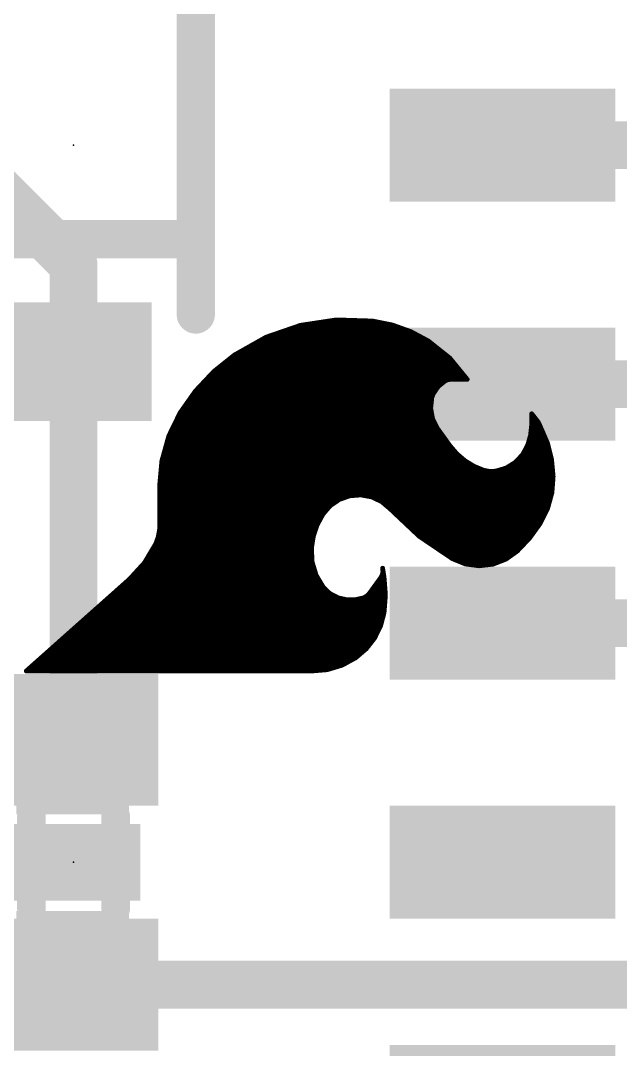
# Model space of a CAD drawing. Extents: x -15.4 to 59.8, y -10.2 to 15.4.
# Drawn here: x 9.88 to 13.07, y 6.63 to 12.09 of the extents above; entities that cross this region are included whole.
import ezdxf

# ---------------------------------------------------------------- set-up
doc = ezdxf.new("R2010")
doc.units = 0
for name, color, linetype in [('1', 12, 'CONTINUOUS'), ('21', 41, 'CONTINUOUS'), ('22', 40, 'CONTINUOUS'), ('23', 53, 'CONTINUOUS'), ('24', 53, 'CONTINUOUS'), ('51', 53, 'CONTINUOUS')]:
    doc.layers.add(name, color=color, linetype=linetype)

# ---------------------------------------------------------------- blocks, each defined once
blk = doc.blocks.new('RECT')
blk.add_solid([(-0.5, -0.5), (0.5, -0.5), (-0.5, 0.5), (0.5, 0.5)])

msp = doc.modelspace()

# ---------------------------------------------------------------- linework, layer by layer
at = {"layer": '1', "const_width": 0.254}
for points in [[(10.16, 10.795), (9.525, 11.43)], [(12.44, 11.43), (13.97, 11.43)], [(10.16, 10.28), (10.16, 10.795)], [(10.16, 10.28), (10.16, 8.27)], [(13.97, 10.16), (12.44, 10.16)], [(12.44, 8.89), (13.97, 8.89)], [(10.16, 6.97), (13.223, 6.97)]]:
    msp.add_lwpolyline(points, dxfattribs=at)
at = {"layer": '1', "const_width": 0.127}
for points in [[(12.44, 11.4935, 1), (12.44, 11.3665)], [(10.2235, 10.795, 1), (10.0965, 10.795)], [(10.1151, 10.7501, 1), (10.2049, 10.8399)], [(10.2235, 10.28, 1), (10.0965, 10.28)], [(10.0965, 10.28, 1), (10.2235, 10.28)], [(12.44, 10.2235, 1), (12.44, 10.0965)], [(12.44, 8.9535, 1), (12.44, 8.8265)], [(10.0965, 8.27, 1), (10.2235, 8.27)], [(10.16, 7.0335, 1), (10.16, 6.9065)]]:
    msp.add_lwpolyline(points, format="xyb", dxfattribs=at)
at = {"layer": '21', "const_width": 0.2032}
for points in [[(10.81, 10.93), (10.81, 12.33)], [(9.51, 10.93), (10.81, 10.93)], [(10.81, 10.53), (10.81, 10.93)]]:
    msp.add_lwpolyline(points, dxfattribs=at)
at = {"layer": '21', "const_width": 0.1016}
for points in [[(10.8608, 10.93, 1), (10.7592, 10.93)], [(10.81, 10.8792, 1), (10.81, 10.9808)], [(10.7592, 10.93, 1), (10.8608, 10.93)], [(10.7592, 10.53, 1), (10.8608, 10.53)]]:
    msp.add_lwpolyline(points, format="xyb", dxfattribs=at)
at = {"layer": '22', "const_width": 0.0254}
for points in [[(11.3665, 10.4725), (11.5572, 10.5013)], [(11.4836, 10.4902), (11.7757, 10.4902)], [(11.5572, 10.5013), (11.75, 10.4953)], [(11.75, 10.4953), (11.854, 10.4746)], [(11.1841, 10.4097), (11.3665, 10.4725)], [(11.2704, 10.4394), (11.9522, 10.4394)], [(11.3442, 10.4648), (11.8814, 10.4648)], [(11.854, 10.4746), (11.9538, 10.4388)], [(11.9538, 10.4388), (12.0472, 10.3887)], [(11.016, 10.315), (11.1841, 10.4097)], [(11.1467, 10.3886), (12.0473, 10.3886)], [(11.1966, 10.414), (12.0001, 10.414)], [(12.0472, 10.3887), (12.1609, 10.2981)], [(11.0565, 10.3378), (12.1111, 10.3378)], [(11.1016, 10.3632), (12.0792, 10.3632)], [(10.9053, 10.2266), (11.016, 10.315)], [(10.981, 10.287), (12.17, 10.287)], [(11.0127, 10.3124), (12.1429, 10.3124)], [(12.1609, 10.2981), (12.253, 10.1855)], [(10.8081, 10.1234), (10.9053, 10.2266)], [(10.8905, 10.2108), (12.2323, 10.2108)], [(10.9174, 10.2362), (12.2115, 10.2362)], [(10.9492, 10.2616), (12.1908, 10.2616)], [(10.8426, 10.16), (12.1141, 10.16)], [(10.8665, 10.1854), (12.1634, 10.1854)], [(12.1361, 10.1778), (12.0994, 10.1482)], [(12.1496, 10.1835), (12.1361, 10.1778)], [(12.1641, 10.1855), (12.1496, 10.1835)], [(12.253, 10.1855), (12.1641, 10.1855)], [(10.7264, 10.0077), (10.8081, 10.1234)], [(10.7981, 10.1092), (12.0726, 10.1092)], [(10.8186, 10.1346), (12.09, 10.1346)], [(12.0726, 10.1093), (12.065, 10.0889)], [(12.0994, 10.1482), (12.0726, 10.1093)], [(10.7622, 10.0584), (12.0617, 10.0584)], [(10.7801, 10.0838), (12.0645, 10.0838)], [(12.065, 10.0889), (12.0589, 10.0317)], [(10.6664, 9.8847), (10.7264, 10.0077)], [(10.7264, 10.0076), (12.0633, 10.0076)], [(10.7443, 10.033), (12.059, 10.033)], [(12.0589, 10.0317), (12.0693, 9.9751)], [(12.5959, 9.9416), (12.5959, 10.0026)], [(12.5959, 10.0026), (12.5959, 10.0025)], [(12.5959, 10.0025), (12.5984, 10)], [(12.5984, 10), (12.6322, 9.9565)], [(10.7016, 9.9568), (12.0786, 9.9568)], [(10.714, 9.9822), (12.068, 9.9822)], [(12.0693, 9.9751), (12.0955, 9.9238)], [(12.59, 9.8887), (12.5959, 9.9416)], [(12.5959, 9.9822), (12.6122, 9.9822)], [(12.5959, 9.9568), (12.632, 9.9568)], [(12.6322, 9.9565), (12.6543, 9.9061)], [(10.6296, 9.7528), (10.6664, 9.8847)], [(10.6653, 9.8806), (12.1267, 9.8806)], [(10.6768, 9.906), (12.1084, 9.906)], [(10.6892, 9.9314), (12.0916, 9.9314)], [(12.0955, 9.9238), (12.1615, 9.8324)], [(12.5755, 9.8375), (12.59, 9.8887)], [(12.5877, 9.8806), (12.6652, 9.8806)], [(12.5919, 9.906), (12.6543, 9.906)], [(12.5948, 9.9314), (12.6432, 9.9314)], [(12.6543, 9.9061), (12.6695, 9.8705)], [(10.6511, 9.8298), (12.1637, 9.8298)], [(10.6582, 9.8552), (12.145, 9.8552)], [(12.1615, 9.8324), (12.1979, 9.79)], [(12.5485, 9.7867), (12.5755, 9.8375)], [(12.5714, 9.8298), (12.6842, 9.8298)], [(12.5805, 9.8552), (12.6763, 9.8552)], [(12.6695, 9.8705), (12.6797, 9.8476)], [(12.6797, 9.8476), (12.7017, 9.7599)], [(10.6369, 9.779), (12.2108, 9.779)], [(10.644, 9.8044), (12.1856, 9.8044)], [(12.1979, 9.79), (12.2403, 9.7537)], [(12.5093, 9.7447), (12.5485, 9.7867)], [(12.5413, 9.779), (12.6969, 9.779)], [(12.5579, 9.8044), (12.6905, 9.8044)], [(10.6172, 9.6165), (10.6296, 9.7528)], [(10.6274, 9.7282), (12.2816, 9.7282)], [(10.6298, 9.7536), (12.2405, 9.7536)], [(12.2403, 9.7537), (12.2878, 9.7244)], [(12.2878, 9.7244), (12.3393, 9.7029)], [(12.4604, 9.7144), (12.5093, 9.7447)], [(12.4827, 9.7282), (12.7047, 9.7282)], [(12.5176, 9.7536), (12.7022, 9.7536)], [(12.7017, 9.7599), (12.7102, 9.6698)], [(10.6227, 9.6774), (12.7095, 9.6774)], [(10.625, 9.7028), (12.3398, 9.7028)], [(12.3393, 9.7029), (12.372, 9.6964)], [(12.372, 9.6964), (12.4054, 9.6978)], [(12.4054, 9.6978), (12.4604, 9.7144)], [(12.422, 9.7028), (12.7071, 9.7028)], [(12.7102, 9.6698), (12.7036, 9.5829)], [(10.6172, 9.3879), (10.6172, 9.6165)], [(10.6181, 9.6266), (12.7069, 9.6266)], [(10.6204, 9.652), (12.7088, 9.652)], [(10.6172, 9.6012), (12.705, 9.6012)], [(10.6172, 9.5758), (12.7016, 9.5758)], [(11.6288, 9.567), (11.5731, 9.5474)], [(11.6877, 9.5716), (11.6288, 9.567)], [(11.7458, 9.5609), (11.6877, 9.5716)], [(11.7991, 9.5354), (11.7458, 9.5609)], [(12.7036, 9.5829), (12.6804, 9.4989)], [(10.6172, 9.5504), (11.5816, 9.5504)], [(10.6172, 9.525), (11.5404, 9.525)], [(10.6172, 9.4996), (11.512, 9.4996)], [(11.5244, 9.514), (11.4859, 9.4692)], [(11.5731, 9.5474), (11.5244, 9.514)], [(11.7677, 9.5504), (12.6946, 9.5504)], [(11.844, 9.4971), (11.7991, 9.5354)], [(11.8113, 9.525), (12.6876, 9.525)], [(11.8411, 9.4996), (12.6806, 9.4996)], [(12.6804, 9.4989), (12.6416, 9.4209)], [(10.6172, 9.4742), (11.4902, 9.4742)], [(10.6172, 9.4488), (11.4749, 9.4488)], [(11.4859, 9.4692), (11.4555, 9.4128)], [(11.9984, 9.3516), (11.844, 9.4971)], [(11.8683, 9.4742), (12.6681, 9.4742)], [(11.8953, 9.4488), (12.6555, 9.4488)], [(10.6172, 9.4234), (11.4612, 9.4234)], [(10.6172, 9.398), (11.4505, 9.398)], [(11.4555, 9.4128), (11.435, 9.3521)], [(11.9222, 9.4234), (12.6428, 9.4234)], [(11.9492, 9.398), (12.6251, 9.398)], [(12.6416, 9.4209), (12.5856, 9.3432)], [(10.5969, 9.3117), (10.6104, 9.3489)], [(10.6097, 9.3472), (11.4342, 9.3472)], [(10.6104, 9.3489), (10.6172, 9.3879)], [(10.6145, 9.3726), (11.4419, 9.3726)], [(11.435, 9.3521), (11.4249, 9.2888)], [(11.9761, 9.3726), (12.6068, 9.3726)], [(12.1742, 9.233), (11.9984, 9.3516)], [(12.0049, 9.3472), (12.5885, 9.3472)], [(12.5856, 9.3432), (12.5197, 9.2736)], [(10.5367, 9.2105), (10.5969, 9.3117)], [(10.5878, 9.2964), (11.4261, 9.2964)], [(10.6006, 9.3218), (11.4302, 9.3218)], [(11.4249, 9.2888), (11.4286, 9.2148)], [(12.0426, 9.3218), (12.5653, 9.3218)], [(12.0802, 9.2964), (12.5413, 9.2964)], [(10.5576, 9.2456), (11.427, 9.2456)], [(10.5727, 9.271), (11.4258, 9.271)], [(12.1179, 9.271), (12.5161, 9.271)], [(12.1555, 9.2456), (12.4805, 9.2456)], [(12.2429, 9.205), (12.1742, 9.233)], [(12.4593, 9.2305), (12.3901, 9.2037)], [(12.5197, 9.2736), (12.4593, 9.2305)], [(10.4572, 9.1237), (10.5367, 9.2105)], [(10.5223, 9.1948), (11.4347, 9.1948)], [(10.5425, 9.2202), (11.4283, 9.2202)], [(11.4286, 9.2148), (11.4502, 9.144)], [(11.8034, 9.1822), (11.811, 9.1339)], [(11.8051, 9.1645), (11.8034, 9.1822)], [(12.2057, 9.2202), (12.4328, 9.2202)], [(12.3164, 9.1951), (12.2429, 9.205)], [(12.3901, 9.2037), (12.3164, 9.1951)], [(9.9085, 8.6361), (10.4572, 9.1237)], [(10.4515, 9.1186), (11.4655, 9.1186)], [(10.4758, 9.144), (11.4502, 9.144)], [(10.4991, 9.1694), (11.4424, 9.1694)], [(11.4502, 9.144), (11.4884, 9.0806)], [(11.7323, 9.0475), (11.7932, 9.1314)], [(11.7839, 9.1186), (11.8122, 9.1186)], [(11.7932, 9.1314), (11.8016, 9.1471)], [(11.8, 9.144), (11.8094, 9.144)], [(11.8016, 9.1471), (11.8051, 9.1645)], [(11.8046, 9.1694), (11.8054, 9.1694)], [(11.811, 9.1339), (11.8184, 9.0399)], [(10.3943, 9.0678), (11.5018, 9.0678)], [(10.4229, 9.0932), (11.4808, 9.0932)], [(11.4884, 9.0806), (11.5237, 9.0469)], [(11.747, 9.0678), (11.8162, 9.0678)], [(11.7655, 9.0932), (11.8142, 9.0932)], [(10.3371, 9.017), (11.6017, 9.017)], [(10.3657, 9.0424), (11.5326, 9.0424)], [(11.5237, 9.0469), (11.5672, 9.0247)], [(11.5672, 9.0247), (11.6117, 9.0148)], [(11.6117, 9.0148), (11.6573, 9.0148)], [(11.6573, 9.0148), (11.7018, 9.0247)], [(11.6673, 9.017), (11.8166, 9.017)], [(11.7018, 9.0247), (11.7189, 9.0337)], [(11.7189, 9.0337), (11.7323, 9.0475)], [(11.7273, 9.0424), (11.8182, 9.0424)], [(11.8184, 9.0399), (11.811, 8.9459)], [(10.28, 8.9662), (11.8126, 8.9662)], [(10.3085, 8.9916), (11.8146, 8.9916)], [(10.2228, 8.9154), (11.803, 8.9154)], [(10.2514, 8.9408), (11.8097, 8.9408)], [(11.811, 8.9459), (11.7926, 8.876)], [(10.1656, 8.8646), (11.787, 8.8646)], [(10.1942, 8.89), (11.7963, 8.89)], [(11.7926, 8.876), (11.7605, 8.8112)], [(10.0799, 8.7884), (11.7428, 8.7884)], [(10.1085, 8.8138), (11.7618, 8.8138)], [(10.137, 8.8392), (11.7744, 8.8392)], [(11.7605, 8.8112), (11.7161, 8.7542)], [(10.0227, 8.7376), (11.6967, 8.7376)], [(10.0513, 8.763), (11.723, 8.763)], [(11.7161, 8.7542), (11.6611, 8.7072)], [(9.9656, 8.6868), (11.6239, 8.6868)], [(9.9941, 8.7122), (11.667, 8.7122)], [(11.6611, 8.7072), (11.5879, 8.6671)], [(11.4249, 8.6361), (9.9085, 8.6361)], [(9.937, 8.6614), (11.569, 8.6614)], [(11.508, 8.6431), (11.4249, 8.6361)], [(11.5879, 8.6671), (11.508, 8.6431)]]:
    msp.add_lwpolyline(points, dxfattribs=at)
at = {"layer": '22', "const_width": 0.0127}
for points in [[(11.4836, 10.4965, 1), (11.4836, 10.4839)], [(11.5574, 10.5077, 1), (11.557, 10.495)], [(11.5581, 10.4951, 1), (11.5562, 10.5076)], [(11.7512, 10.5015, 1), (11.7488, 10.4891)], [(11.7498, 10.489, 1), (11.7502, 10.5016)], [(11.7757, 10.4839, 1), (11.7757, 10.4965)], [(11.2704, 10.4458, 1), (11.2704, 10.4331)], [(11.3442, 10.4711, 1), (11.3442, 10.4585)], [(11.3655, 10.4788, 1), (11.3674, 10.4662)], [(11.3685, 10.4665, 1), (11.3644, 10.4785)], [(11.8561, 10.4806, 1), (11.8518, 10.4687)], [(11.8527, 10.4684, 1), (11.8552, 10.4809)], [(11.8814, 10.4585, 1), (11.8814, 10.4711)], [(11.9568, 10.4444, 1), (11.9508, 10.4332)], [(11.9516, 10.4329, 1), (11.9559, 10.4448)], [(11.9522, 10.4331, 1), (11.9522, 10.4458)], [(11.1467, 10.3949, 1), (11.1467, 10.3823)], [(11.182, 10.4157, 1), (11.1861, 10.4037)], [(11.1872, 10.4041, 1), (11.181, 10.4152)], [(11.1966, 10.4203, 1), (11.1966, 10.4077)], [(12.0001, 10.4077, 1), (12.0001, 10.4203)], [(12.0512, 10.3937, 1), (12.0432, 10.3837)], [(12.0442, 10.3831, 1), (12.0502, 10.3943)], [(12.0473, 10.3823, 1), (12.0473, 10.3949)], [(11.0565, 10.3441, 1), (11.0565, 10.3315)], [(11.1016, 10.3696, 1), (11.1016, 10.3569)], [(12.0792, 10.3569, 1), (12.0792, 10.3696)], [(12.1111, 10.3315, 1), (12.1111, 10.3441)], [(10.981, 10.2934, 1), (10.981, 10.2807)], [(11.0127, 10.3187, 1), (11.0127, 10.3061)], [(11.0129, 10.3205, 1), (11.0191, 10.3095)], [(11.02, 10.31, 1), (11.012, 10.32)], [(12.1429, 10.3061, 1), (12.1429, 10.3187)], [(12.1658, 10.3021, 1), (12.156, 10.294)], [(12.157, 10.2931, 1), (12.1649, 10.303)], [(12.17, 10.2807, 1), (12.17, 10.2934)], [(10.8905, 10.2172, 1), (10.8905, 10.2045)], [(10.9013, 10.2315, 1), (10.9093, 10.2216)], [(10.9099, 10.2222, 1), (10.9007, 10.2309)], [(10.9174, 10.2425, 1), (10.9174, 10.2299)], [(10.9492, 10.2679, 1), (10.9492, 10.2553)], [(12.1908, 10.2553, 1), (12.1908, 10.2679)], [(12.2115, 10.2299, 1), (12.2115, 10.2425)], [(12.2323, 10.2045, 1), (12.2323, 10.2172)], [(10.8426, 10.1663, 1), (10.8426, 10.1537)], [(10.8665, 10.1918, 1), (10.8665, 10.1791)], [(12.1141, 10.1537, 1), (12.1141, 10.1663)], [(12.1336, 10.1836, 1), (12.1386, 10.172)], [(12.1401, 10.1729, 1), (12.1321, 10.1827)], [(12.1487, 10.1898, 1), (12.1504, 10.1772)], [(12.1521, 10.1777, 1), (12.1471, 10.1894)], [(12.1641, 10.1919, 1), (12.1641, 10.1792)], [(12.165, 10.1792, 1), (12.1632, 10.1918)], [(12.1634, 10.1791, 1), (12.1634, 10.1918)], [(12.2481, 10.1815, 1), (12.2579, 10.1895)], [(12.253, 10.1792, 1), (12.253, 10.1919)], [(10.7981, 10.1156, 1), (10.7981, 10.1029)], [(10.8035, 10.1278, 1), (10.8127, 10.1191)], [(10.8133, 10.1198, 1), (10.8029, 10.1271)], [(10.8186, 10.141, 1), (10.8186, 10.1283)], [(12.0674, 10.1129, 1), (12.0778, 10.1057)], [(12.0786, 10.1071, 1), (12.0666, 10.1115)], [(12.0726, 10.1029, 1), (12.0726, 10.1156)], [(12.09, 10.1283, 1), (12.09, 10.141)], [(12.0954, 10.1531, 1), (12.1034, 10.1432)], [(12.1046, 10.1446, 1), (12.0941, 10.1518)], [(10.7622, 10.0648, 1), (10.7622, 10.0521)], [(10.7801, 10.0901, 1), (10.7801, 10.0775)], [(12.059, 10.0911, 1), (12.071, 10.0867)], [(12.0713, 10.0882, 1), (12.0587, 10.0896)], [(12.0617, 10.0521, 1), (12.0617, 10.0648)], [(12.0645, 10.0775, 1), (12.0645, 10.0901)], [(10.7212, 10.0114, 1), (10.7316, 10.004)], [(10.7264, 10.0139, 1), (10.7264, 10.0013)], [(10.7321, 10.0049, 1), (10.7207, 10.0105)], [(10.7443, 10.0394, 1), (10.7443, 10.0267)], [(12.0651, 10.0328, 1), (12.0526, 10.0305)], [(12.0525, 10.0323, 1), (12.0652, 10.031)], [(12.059, 10.0267, 1), (12.059, 10.0394)], [(12.0633, 10.0013, 1), (12.0633, 10.0139)], [(12.6004, 10.007, 1), (12.5914, 9.998)], [(12.6022, 10.0026, 1), (12.5896, 10.0026)], [(12.6022, 10.0026, 1), (12.5896, 10.0026)], [(12.5896, 10.0025, 1), (12.6022, 10.0025)], [(12.6034, 10.0039, 1), (12.5934, 9.9961)], [(12.5939, 9.9955, 1), (12.6029, 10.0045)], [(10.7016, 9.9632, 1), (10.7016, 9.9505)], [(10.714, 9.9886, 1), (10.714, 9.9759)], [(12.075, 9.978, 1), (12.0637, 9.9722)], [(12.0631, 9.9739, 1), (12.0756, 9.9762)], [(12.068, 9.9759, 1), (12.068, 9.9886)], [(12.0786, 9.9505, 1), (12.0786, 9.9632)], [(12.5959, 9.9886, 1), (12.5959, 9.9759)], [(12.5959, 9.9632, 1), (12.5959, 9.9505)], [(12.6022, 9.9409, 1), (12.5896, 9.9423)], [(12.5896, 9.9416, 1), (12.6022, 9.9416)], [(12.6122, 9.9759, 1), (12.6122, 9.9886)], [(12.638, 9.9591, 1), (12.6264, 9.954)], [(12.6272, 9.9526, 1), (12.6372, 9.9604)], [(12.632, 9.9505, 1), (12.632, 9.9632)], [(10.6653, 9.887, 1), (10.6653, 9.8743)], [(10.6607, 9.8874, 1), (10.6721, 9.8819)], [(10.6725, 9.883, 1), (10.6603, 9.8864)], [(10.6768, 9.9123, 1), (10.6768, 9.8997)], [(10.6892, 9.9377, 1), (10.6892, 9.9251)], [(12.1006, 9.9275, 1), (12.0904, 9.9201)], [(12.0898, 9.9209, 1), (12.1012, 9.9267)], [(12.0916, 9.9251, 1), (12.0916, 9.9377)], [(12.1084, 9.8997, 1), (12.1084, 9.9123)], [(12.1267, 9.8743, 1), (12.1267, 9.887)], [(12.5877, 9.887, 1), (12.5877, 9.8743)], [(12.5837, 9.8894, 1), (12.5963, 9.888)], [(12.5961, 9.887, 1), (12.5839, 9.8904)], [(12.5919, 9.9123, 1), (12.5919, 9.8997)], [(12.5948, 9.9377, 1), (12.5948, 9.9251)], [(12.6432, 9.9251, 1), (12.6432, 9.9377)], [(12.6601, 9.9086, 1), (12.6485, 9.9036)], [(12.6485, 9.9036, 1), (12.6601, 9.9086)], [(12.6543, 9.8997, 1), (12.6543, 9.9123)], [(12.6652, 9.8743, 1), (12.6652, 9.887)], [(10.6511, 9.8361, 1), (10.6511, 9.8235)], [(10.6582, 9.8615, 1), (10.6582, 9.8489)], [(12.145, 9.8489, 1), (12.145, 9.8615)], [(12.1663, 9.8365, 1), (12.1567, 9.8283)], [(12.1564, 9.8287, 1), (12.1666, 9.8361)], [(12.1637, 9.8235, 1), (12.1637, 9.8361)], [(12.5714, 9.8361, 1), (12.5714, 9.8235)], [(12.5694, 9.8392, 1), (12.5816, 9.8358)], [(12.5811, 9.8345, 1), (12.5699, 9.8405)], [(12.5805, 9.8615, 1), (12.5805, 9.8489)], [(12.6753, 9.8731, 1), (12.6637, 9.8679)], [(12.6637, 9.868, 1), (12.6753, 9.873)], [(12.6859, 9.8491, 1), (12.6735, 9.8461)], [(12.6739, 9.845, 1), (12.6855, 9.8502)], [(12.6763, 9.8489, 1), (12.6763, 9.8615)], [(12.6842, 9.8235, 1), (12.6842, 9.8361)], [(10.6369, 9.7853, 1), (10.6369, 9.7727)], [(10.644, 9.8108, 1), (10.644, 9.7981)], [(12.1856, 9.7981, 1), (12.1856, 9.8108)], [(12.202, 9.7949, 1), (12.1938, 9.7852)], [(12.1931, 9.7859, 1), (12.2027, 9.7942)], [(12.2108, 9.7727, 1), (12.2108, 9.7853)], [(12.5413, 9.7853, 1), (12.5413, 9.7727)], [(12.5429, 9.7897, 1), (12.5541, 9.7838)], [(12.5532, 9.7824, 1), (12.5439, 9.7911)], [(12.5579, 9.8108, 1), (12.5579, 9.7981)], [(12.6905, 9.7981, 1), (12.6905, 9.8108)], [(12.6969, 9.7727, 1), (12.6969, 9.7853)], [(10.6274, 9.7346, 1), (10.6274, 9.7219)], [(10.6235, 9.7545, 1), (10.6357, 9.7511)], [(10.6359, 9.7522, 1), (10.6233, 9.7534)], [(10.6298, 9.7599, 1), (10.6298, 9.7473)], [(12.2436, 9.7591, 1), (12.237, 9.7483)], [(12.2362, 9.7489, 1), (12.2444, 9.7585)], [(12.2405, 9.7473, 1), (12.2405, 9.7599)], [(12.2902, 9.7302, 1), (12.2853, 9.7185)], [(12.2816, 9.7219, 1), (12.2816, 9.7346)], [(12.2845, 9.719, 1), (12.2911, 9.7298)], [(12.4827, 9.7346, 1), (12.4827, 9.7219)], [(12.5046, 9.7491, 1), (12.5139, 9.7404)], [(12.5126, 9.7393, 1), (12.5059, 9.7501)], [(12.5176, 9.7599, 1), (12.5176, 9.7473)], [(12.708, 9.7605, 1), (12.6953, 9.7592)], [(12.6955, 9.7583, 1), (12.7078, 9.7614)], [(12.7022, 9.7473, 1), (12.7022, 9.7599)], [(12.7047, 9.7219, 1), (12.7047, 9.7346)], [(10.6227, 9.6837, 1), (10.6227, 9.6711)], [(10.625, 9.7091, 1), (10.625, 9.6965)], [(12.3405, 9.7091, 1), (12.3381, 9.6967)], [(12.3369, 9.697, 1), (12.3417, 9.7088)], [(12.3398, 9.6965, 1), (12.3398, 9.7091)], [(12.3718, 9.7027, 1), (12.3723, 9.69)], [(12.3708, 9.6902, 1), (12.3733, 9.7026)], [(12.4036, 9.7039, 1), (12.4072, 9.6917)], [(12.4057, 9.6915, 1), (12.4051, 9.7041)], [(12.422, 9.7091, 1), (12.422, 9.6965)], [(12.4571, 9.7198, 1), (12.4638, 9.709)], [(12.4623, 9.7083, 1), (12.4586, 9.7205)], [(12.7165, 9.6693, 1), (12.7039, 9.6703)], [(12.7039, 9.6692, 1), (12.7165, 9.6704)], [(12.7071, 9.6965, 1), (12.7071, 9.7091)], [(12.7095, 9.6711, 1), (12.7095, 9.6837)], [(10.6109, 9.6171, 1), (10.6235, 9.6159)], [(10.6235, 9.6165, 1), (10.6109, 9.6165)], [(10.6181, 9.6329, 1), (10.6181, 9.6203)], [(10.6204, 9.6584, 1), (10.6204, 9.6457)], [(12.7069, 9.6203, 1), (12.7069, 9.6329)], [(12.7088, 9.6457, 1), (12.7088, 9.6584)], [(10.6172, 9.5822, 1), (10.6172, 9.5695)], [(10.6172, 9.6075, 1), (10.6172, 9.5949)], [(11.6283, 9.5734, 1), (11.6293, 9.5607)], [(11.6309, 9.5611, 1), (11.6267, 9.573)], [(11.6888, 9.5779, 1), (11.6865, 9.5654)], [(11.6882, 9.5653, 1), (11.6872, 9.578)], [(11.7485, 9.5666, 1), (11.743, 9.5551)], [(11.7446, 9.5546, 1), (11.7469, 9.5671)], [(12.6972, 9.5834, 1), (12.7099, 9.5824)], [(12.7097, 9.5812, 1), (12.6975, 9.5846)], [(12.7016, 9.5695, 1), (12.7016, 9.5822)], [(12.705, 9.5949, 1), (12.705, 9.6075)], [(10.6172, 9.506, 1), (10.6172, 9.4933)], [(10.6172, 9.5567, 1), (10.6172, 9.5441)], [(10.6172, 9.5313, 1), (10.6172, 9.5187)], [(11.512, 9.4933, 1), (11.512, 9.506)], [(11.5208, 9.5193, 1), (11.5279, 9.5088)], [(11.5292, 9.5099, 1), (11.5195, 9.5182)], [(11.5404, 9.5187, 1), (11.5404, 9.5313)], [(11.571, 9.5534, 1), (11.5752, 9.5414)], [(11.5767, 9.5422, 1), (11.5695, 9.5526)], [(11.5816, 9.5441, 1), (11.5816, 9.5567)], [(11.7677, 9.5567, 1), (11.7677, 9.5441)], [(11.8032, 9.5403, 1), (11.7949, 9.5306)], [(11.7963, 9.5297, 1), (11.8018, 9.5412)], [(11.8113, 9.5313, 1), (11.8113, 9.5187)], [(11.8411, 9.506, 1), (11.8411, 9.4933)], [(12.6861, 9.4961, 1), (12.6747, 9.5017)], [(12.6806, 9.4933, 1), (12.6806, 9.506)], [(12.6876, 9.5187, 1), (12.6876, 9.5313)], [(12.6946, 9.5441, 1), (12.6946, 9.5567)], [(10.6172, 9.4805, 1), (10.6172, 9.4679)], [(10.6172, 9.4551, 1), (10.6172, 9.4425)], [(11.4749, 9.4425, 1), (11.4749, 9.4551)], [(11.4811, 9.4733, 1), (11.4907, 9.4651)], [(11.4915, 9.4662, 1), (11.4803, 9.4722)], [(11.4902, 9.4679, 1), (11.4902, 9.4805)], [(11.8484, 9.5017, 1), (11.8396, 9.4925)], [(11.8399, 9.4923, 1), (11.8481, 9.5019)], [(11.8683, 9.4805, 1), (11.8683, 9.4679)], [(11.8953, 9.4551, 1), (11.8953, 9.4425)], [(12.6555, 9.4425, 1), (12.6555, 9.4551)], [(12.6681, 9.4679, 1), (12.6681, 9.4805)], [(12.6743, 9.5006, 1), (12.6865, 9.4972)], [(10.6172, 9.4298, 1), (10.6172, 9.4171)], [(10.6172, 9.4043, 1), (10.6172, 9.3917)], [(11.4499, 9.4158, 1), (11.4611, 9.4098)], [(11.4615, 9.4108, 1), (11.4495, 9.4148)], [(11.4505, 9.3917, 1), (11.4505, 9.4043)], [(11.4612, 9.4171, 1), (11.4612, 9.4298)], [(11.9222, 9.4298, 1), (11.9222, 9.4171)], [(11.9492, 9.4043, 1), (11.9492, 9.3917)], [(12.6251, 9.3917, 1), (12.6251, 9.4043)], [(12.6359, 9.4237, 1), (12.6473, 9.4181)], [(12.6468, 9.4172, 1), (12.6364, 9.4246)], [(12.6428, 9.4171, 1), (12.6428, 9.4298)], [(10.6097, 9.3536, 1), (10.6097, 9.3409)], [(10.6041, 9.35, 1), (10.6166, 9.3478)], [(10.6163, 9.3468, 1), (10.6044, 9.3511)], [(10.6145, 9.3789, 1), (10.6145, 9.3663)], [(10.6235, 9.3868, 1), (10.6109, 9.389)], [(10.6109, 9.3879, 1), (10.6235, 9.3879)], [(11.4412, 9.3511, 1), (11.4287, 9.3531)], [(11.429, 9.3541, 1), (11.441, 9.3501)], [(11.4342, 9.3409, 1), (11.4342, 9.3536)], [(11.4419, 9.3663, 1), (11.4419, 9.3789)], [(11.9761, 9.3789, 1), (11.9761, 9.3663)], [(12.0019, 9.3569, 1), (11.9948, 9.3464)], [(11.994, 9.347, 1), (12.0027, 9.3562)], [(12.0049, 9.3536, 1), (12.0049, 9.3409)], [(12.5804, 9.3469, 1), (12.5907, 9.3395)], [(12.5902, 9.3388, 1), (12.5809, 9.3476)], [(12.5885, 9.3409, 1), (12.5885, 9.3536)], [(12.6068, 9.3663, 1), (12.6068, 9.3789)], [(10.5878, 9.3027, 1), (10.5878, 9.2901)], [(10.5909, 9.3139, 1), (10.6029, 9.3095)], [(10.6024, 9.3085, 1), (10.5914, 9.3149)], [(10.6006, 9.3281, 1), (10.6006, 9.3155)], [(11.4312, 9.2891, 1), (11.4186, 9.2885)], [(11.4186, 9.2898, 1), (11.4312, 9.2878)], [(11.4261, 9.2901, 1), (11.4261, 9.3027)], [(11.4302, 9.3155, 1), (11.4302, 9.3281)], [(12.0426, 9.3281, 1), (12.0426, 9.3155)], [(12.0802, 9.3027, 1), (12.0802, 9.2901)], [(12.5413, 9.2901, 1), (12.5413, 9.3027)], [(12.5653, 9.3155, 1), (12.5653, 9.3281)], [(10.5576, 9.2519, 1), (10.5576, 9.2393)], [(10.5727, 9.2774, 1), (10.5727, 9.2647)], [(11.4258, 9.2647, 1), (11.4258, 9.2774)], [(11.427, 9.2393, 1), (11.427, 9.2519)], [(12.1179, 9.2774, 1), (12.1179, 9.2647)], [(12.1555, 9.2519, 1), (12.1555, 9.2393)], [(12.1766, 9.2389, 1), (12.1718, 9.2271)], [(12.1706, 9.2277, 1), (12.1778, 9.2383)], [(12.4556, 9.2356, 1), (12.463, 9.2253)], [(12.4616, 9.2245, 1), (12.457, 9.2364)], [(12.4805, 9.2393, 1), (12.4805, 9.2519)], [(12.5151, 9.278, 1), (12.5243, 9.2692)], [(12.5234, 9.2684, 1), (12.516, 9.2788)], [(12.5161, 9.2647, 1), (12.5161, 9.2774)], [(10.4991, 9.1758, 1), (10.4991, 9.1631)], [(10.5223, 9.2012, 1), (10.5223, 9.1885)], [(10.5313, 9.2137, 1), (10.5422, 9.2073)], [(10.5414, 9.2062, 1), (10.5321, 9.2148)], [(10.5425, 9.2265, 1), (10.5425, 9.2139)], [(11.4346, 9.2167, 1), (11.4225, 9.213)], [(11.4222, 9.2145, 1), (11.4349, 9.2152)], [(11.4283, 9.2139, 1), (11.4283, 9.2265)], [(11.4347, 9.1885, 1), (11.4347, 9.2012)], [(11.4424, 9.1631, 1), (11.4424, 9.1758)], [(11.8097, 9.1832, 1), (11.7971, 9.1812)], [(11.8097, 9.1828, 1), (11.7971, 9.1816)], [(11.8046, 9.1758, 1), (11.8046, 9.1631)], [(11.8054, 9.1631, 1), (11.8054, 9.1758)], [(12.2057, 9.2265, 1), (12.2057, 9.2139)], [(12.2438, 9.2113, 1), (12.2421, 9.1987)], [(12.2405, 9.1992, 1), (12.2453, 9.2109)], [(12.3157, 9.2014, 1), (12.3172, 9.1888)], [(12.3156, 9.1888, 1), (12.3173, 9.2014)], [(12.3878, 9.2097, 1), (12.3924, 9.1978)], [(12.3909, 9.1974, 1), (12.3894, 9.21)], [(12.4328, 9.2139, 1), (12.4328, 9.2265)], [(10.4515, 9.125, 1), (10.4515, 9.1123)], [(10.4525, 9.128, 1), (10.4619, 9.1194)], [(10.4614, 9.119, 1), (10.453, 9.1284)], [(10.4758, 9.1503, 1), (10.4758, 9.1377)], [(11.4556, 9.1473, 1), (11.4447, 9.1407)], [(11.4441, 9.1422, 1), (11.4563, 9.1459)], [(11.4502, 9.1377, 1), (11.4502, 9.1503)], [(11.4655, 9.1123, 1), (11.4655, 9.125)], [(11.7839, 9.125, 1), (11.7839, 9.1123)], [(11.7876, 9.1344, 1), (11.7988, 9.1284)], [(11.7983, 9.1277, 1), (11.7881, 9.1351)], [(11.8, 9.1503, 1), (11.8, 9.1377)], [(11.7954, 9.1483, 1), (11.8078, 9.1458)], [(11.8072, 9.1441, 1), (11.796, 9.1501)], [(11.7988, 9.1639, 1), (11.8114, 9.1651)], [(11.8113, 9.1632, 1), (11.7989, 9.1658)], [(11.8173, 9.1344, 1), (11.8047, 9.1334)], [(11.8047, 9.1329, 1), (11.8173, 9.1349)], [(11.8094, 9.1377, 1), (11.8094, 9.1503)], [(11.8122, 9.1123, 1), (11.8122, 9.125)], [(10.3943, 9.0741, 1), (10.3943, 9.0615)], [(10.4229, 9.0996, 1), (10.4229, 9.0869)], [(11.4808, 9.0869, 1), (11.4808, 9.0996)], [(11.4928, 9.0852, 1), (11.484, 9.076)], [(11.483, 9.0773, 1), (11.4938, 9.0839)], [(11.5018, 9.0615, 1), (11.5018, 9.0741)], [(11.747, 9.0741, 1), (11.747, 9.0615)], [(11.7655, 9.0996, 1), (11.7655, 9.0869)], [(11.8142, 9.0869, 1), (11.8142, 9.0996)], [(11.8162, 9.0615, 1), (11.8162, 9.0741)], [(10.3371, 9.0234, 1), (10.3371, 9.0107)], [(10.3657, 9.0488, 1), (10.3657, 9.0361)], [(11.5266, 9.0526, 1), (11.5209, 9.0413)], [(11.5194, 9.0423, 1), (11.5281, 9.0515)], [(11.5326, 9.0361, 1), (11.5326, 9.0488)], [(11.5686, 9.0309, 1), (11.5658, 9.0185)], [(11.5643, 9.019, 1), (11.5701, 9.0304)], [(11.6017, 9.0107, 1), (11.6017, 9.0234)], [(11.6117, 9.0211, 1), (11.6117, 9.0084)], [(11.6103, 9.0086, 1), (11.6131, 9.021)], [(11.6559, 9.021, 1), (11.6587, 9.0086)], [(11.6573, 9.0084, 1), (11.6573, 9.0211)], [(11.6673, 9.0234, 1), (11.6673, 9.0107)], [(11.6988, 9.0303, 1), (11.7048, 9.0191)], [(11.7032, 9.0185, 1), (11.7004, 9.0309)], [(11.7143, 9.0381, 1), (11.7234, 9.0293)], [(11.7218, 9.0281, 1), (11.7159, 9.0393)], [(11.7273, 9.0488, 1), (11.7273, 9.0361)], [(11.7272, 9.0512, 1), (11.7374, 9.0438)], [(11.7368, 9.0431, 1), (11.7278, 9.0519)], [(11.8247, 9.0394, 1), (11.812, 9.0404)], [(11.812, 9.0394, 1), (11.8247, 9.0404)], [(11.8166, 9.0107, 1), (11.8166, 9.0234)], [(11.8182, 9.0361, 1), (11.8182, 9.0488)], [(10.28, 8.9726, 1), (10.28, 8.9599)], [(10.3085, 8.9979, 1), (10.3085, 8.9853)], [(11.8126, 8.9599, 1), (11.8126, 8.9726)], [(11.8146, 8.9853, 1), (11.8146, 8.9979)], [(10.2228, 8.9217, 1), (10.2228, 8.9091)], [(10.2514, 8.9472, 1), (10.2514, 8.9345)], [(11.803, 8.9091, 1), (11.803, 8.9217)], [(11.8047, 8.9464, 1), (11.8173, 8.9454)], [(11.8171, 8.9443, 1), (11.8049, 8.9475)], [(11.8097, 8.9345, 1), (11.8097, 8.9472)], [(10.1656, 8.871, 1), (10.1656, 8.8583)], [(10.1942, 8.8963, 1), (10.1942, 8.8837)], [(11.7864, 8.8776, 1), (11.7987, 8.8744)], [(11.7983, 8.8732, 1), (11.7869, 8.8788)], [(11.787, 8.8583, 1), (11.787, 8.871)], [(11.7963, 8.8837, 1), (11.7963, 8.8963)], [(10.0799, 8.7948, 1), (10.0799, 8.7821)], [(10.1085, 8.8201, 1), (10.1085, 8.8075)], [(10.137, 8.8455, 1), (10.137, 8.8329)], [(11.7428, 8.7821, 1), (11.7428, 8.7948)], [(11.7548, 8.814, 1), (11.7662, 8.8084)], [(11.7655, 8.8073, 1), (11.7555, 8.8151)], [(11.7618, 8.8075, 1), (11.7618, 8.8201)], [(11.7744, 8.8329, 1), (11.7744, 8.8455)], [(10.0227, 8.7439, 1), (10.0227, 8.7313)], [(10.0513, 8.7693, 1), (10.0513, 8.7567)], [(11.6967, 8.7313, 1), (11.6967, 8.7439)], [(11.7111, 8.7581, 1), (11.7211, 8.7503)], [(11.7202, 8.7493, 1), (11.712, 8.759)], [(11.723, 8.7567, 1), (11.723, 8.7693)], [(9.9656, 8.6931, 1), (9.9656, 8.6805)], [(9.9941, 8.7186, 1), (9.9941, 8.7059)], [(11.6239, 8.6805, 1), (11.6239, 8.6931)], [(11.657, 8.712, 1), (11.6652, 8.7024)], [(11.6642, 8.7016, 1), (11.658, 8.7128)], [(11.667, 8.7059, 1), (11.667, 8.7186)], [(9.9085, 8.6425, 1), (9.9085, 8.6298)], [(9.9043, 8.6408, 1), (9.9127, 8.6314)], [(9.937, 8.6677, 1), (9.937, 8.6551)], [(11.4244, 8.6424, 1), (11.4254, 8.6298)], [(11.4249, 8.6298, 1), (11.4249, 8.6425)], [(11.5062, 8.6491, 1), (11.5099, 8.637)], [(11.5086, 8.6367, 1), (11.5075, 8.6494)], [(11.569, 8.6551, 1), (11.569, 8.6677)], [(11.5849, 8.6727, 1), (11.591, 8.6615)], [(11.5898, 8.661, 1), (11.5861, 8.6732)]]:
    msp.add_lwpolyline(points, format="xyb", dxfattribs=at)
at = {"layer": '23'}
for p in [(10.16, 11.43), (10.16, 7.62)]:
    msp.add_point(p, dxfattribs=at)
at = {"layer": '24'}
msp.add_point((9.906, 8.636), dxfattribs=at)
at = {"layer": '51', "const_width": 0.1524}
for points in [[(9.936, 7.375), (9.936, 7.865)], [(10.384, 7.865), (10.384, 7.375)]]:
    msp.add_lwpolyline(points, dxfattribs=at)
at = {"layer": '51', "const_width": 0.0762}
for points in [[(9.9741, 7.865, 1), (9.8979, 7.865)], [(10.4221, 7.865, 1), (10.3459, 7.865)], [(9.8979, 7.375, 1), (9.9741, 7.375)], [(10.3459, 7.375, 1), (10.4221, 7.375)]]:
    msp.add_lwpolyline(points, format="xyb", dxfattribs=at)

# ---------------------------------------------------------------- block references
at = {"layer": '1'}
for p, xscale, yscale, rotation in [((12.44, 11.43), 0.6, 1.2, 90), ((10.16, 10.28), 0.63, 0.83, 90), ((12.44, 10.16), 0.6, 1.2, 90), ((12.44, 8.89), 0.6, 1.2, 90), ((10.16, 8.27), 0.7, 0.9, 270), ((12.44, 7.62), 0.6, 1.2, 90), ((10.16, 6.97), 0.7, 0.9, 270), ((12.44, 6.35), 0.6, 1.2, 90)]:
    msp.add_blockref('RECT', p, dxfattribs=dict(at, xscale=xscale, yscale=yscale, rotation=rotation))
at = {"layer": '21', "xscale": 0.4064, "yscale": 0.7112, "rotation": 270}
msp.add_blockref('RECT', (10.16, 7.62), dxfattribs=at)
at = {"layer": '51'}
for p, xscale, yscale, rotation in [((12.446, 11.43), 0.508, 1.016, 90), ((12.446, 10.16), 0.508, 1.016, 90), ((12.446, 8.89), 0.508, 1.016, 90), ((10.1552, 8.024), 0.3, 0.5999, 270), ((12.446, 7.62), 0.508, 1.016, 90), ((10.1552, 7.2112), 0.3, 0.5999, 270)]:
    msp.add_blockref('RECT', p, dxfattribs=dict(at, xscale=xscale, yscale=yscale, rotation=rotation))

doc.saveas('drawing.dxf')
